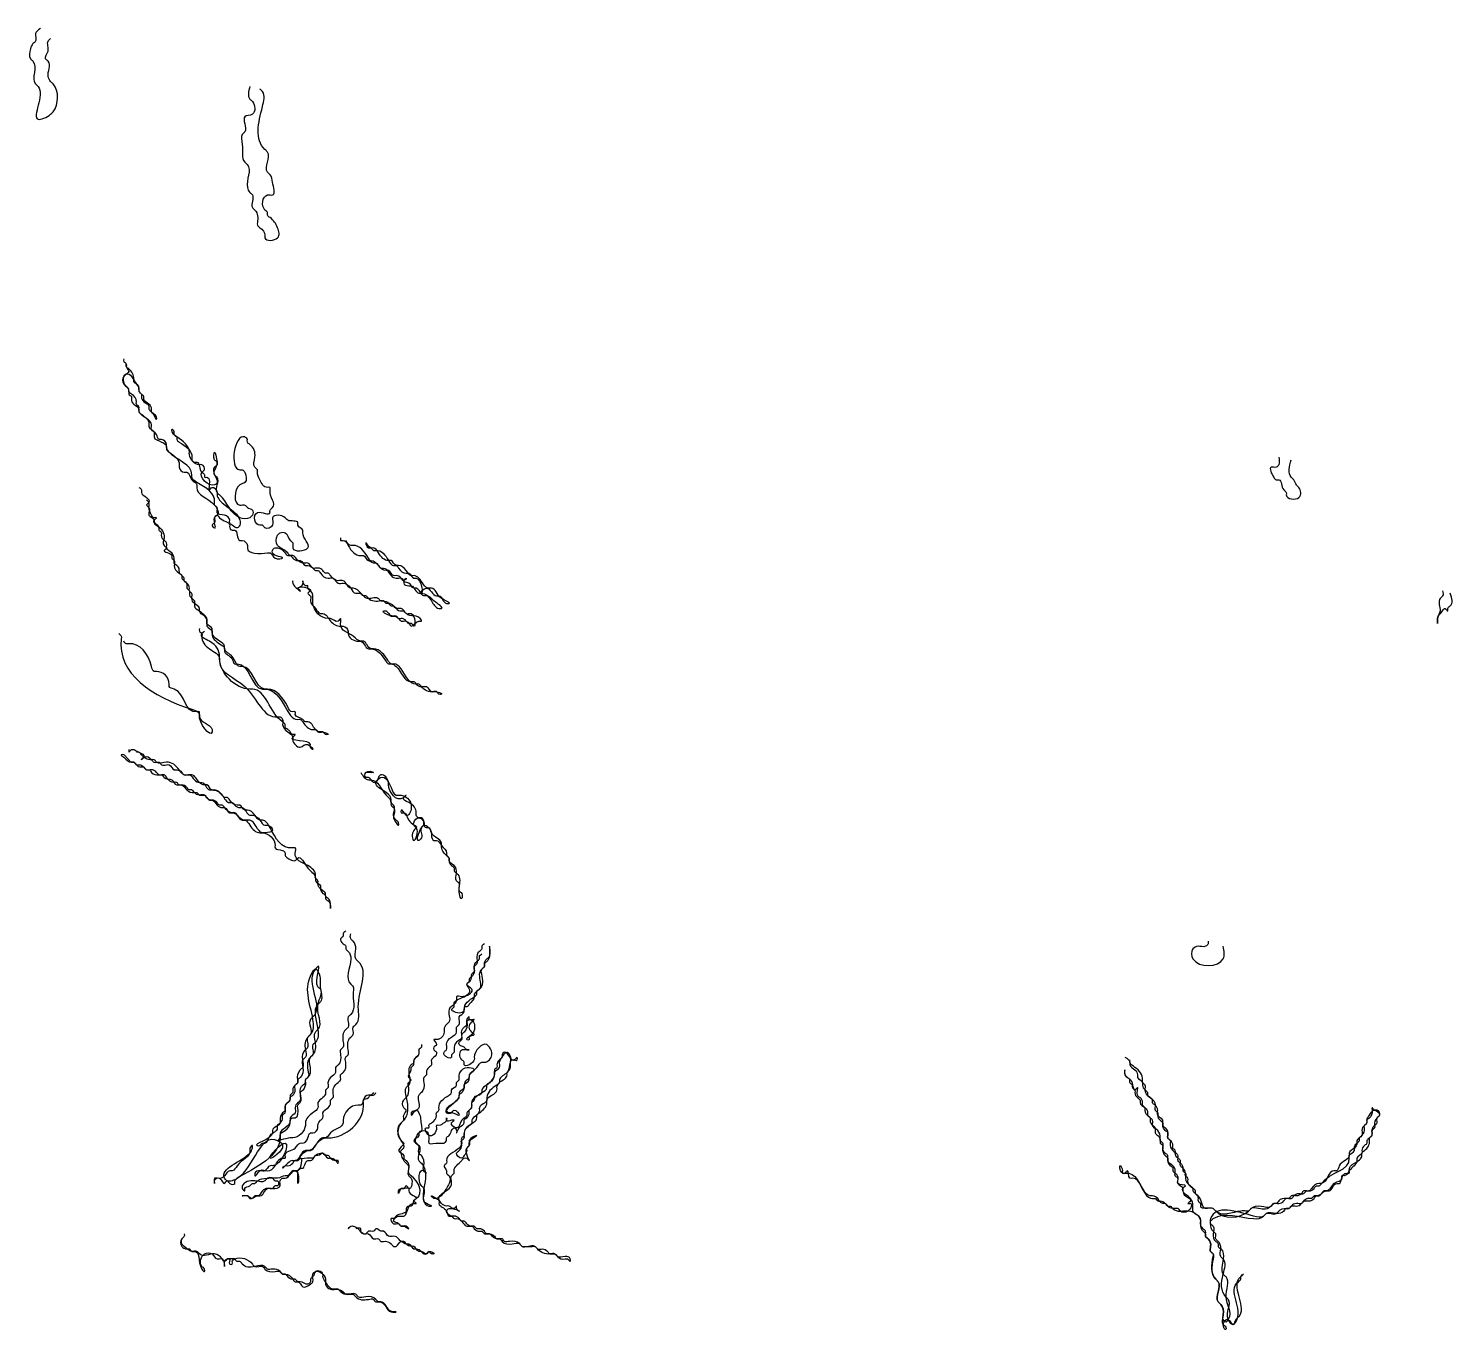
# Model space of a CAD drawing. Header units: metres. Extents: x 0 to 100, y 0 to 141.
# Drawn here: x 61.31 to 75.43, y 88.39 to 101.3 of the extents above; entities that cross this region are included whole.
import ezdxf

# ---------------------------------------------------------------- set-up
doc = ezdxf.new("R2010")
doc.units = ezdxf.units.M

msp = doc.modelspace()

# ---------------------------------------------------------------- linework, layer by layer
for points in [[(61.425, 101.3), (61.375, 101.25), (61.375, 101.175), (61.35, 101.15), (61.325, 101.1), (61.325, 101), (61.35, 100.975), (61.375, 100.75), (61.4, 100.725), (61.4, 100.4), (61.525, 100.45), (61.55, 100.475), (61.55, 100.75), (61.525, 100.775), (61.5, 100.825), (61.5, 100.975), (61.475, 101), (61.5, 101.075), (61.5, 101.175), (61.525, 101.2)], [(63.5, 100.725), (63.5, 100.6), (63.525, 100.575), (63.525, 100.45), (63.45, 100.425), (63.45, 100.275), (63.425, 100.25), (63.425, 100.15), (63.45, 99.975), (63.475, 99.95), (63.475, 99.725), (63.5, 99.675), (63.525, 99.65), (63.525, 99.525), (63.55, 99.5), (63.575, 99.375), (63.575, 99.35), (63.6, 99.325), (63.65, 99.25), (63.65, 99.225), (63.775, 99.225), (63.775, 99.325), (63.7, 99.425), (63.675, 99.45), (63.675, 99.475), (63.65, 99.5), (63.675, 99.65), (63.725, 99.65), (63.725, 99.775), (63.7, 99.85), (63.675, 99.875), (63.675, 100.075), (63.65, 100.1), (63.625, 100.525), (63.625, 100.675), (63.6, 100.7)], [(62.25, 98.025), (62.25, 98), (62.275, 97.975), (62.275, 97.95), (62.3, 97.9), (62.25, 97.85), (62.25, 97.775), (62.275, 97.75), (62.3, 97.7), (62.3, 97.675), (62.325, 97.65), (62.325, 97.625), (62.35, 97.575), (62.4, 97.525), (62.4, 97.5), (62.425, 97.475), (62.5, 97.375), (62.5, 97.35), (62.55, 97.3), (62.55, 97.25), (62.625, 97.2), (62.675, 97.15), (62.675, 97.125), (62.7, 97.1), (62.8, 96.975), (62.8, 96.95), (62.85, 96.9), (62.875, 96.9), (62.925, 96.825), (62.975, 96.775), (62.975, 96.75), (63.15, 96.575), (63.175, 96.475), (63.15, 96.45), (63.15, 96.4), (63.125, 96.375), (63.15, 96.35), (63.15, 96.45), (63.175, 96.475), (63.2, 96.45), (63.3, 96.375), (63.3, 96.35), (63.325, 96.325), (63.35, 96.325), (63.4, 96.225), (63.425, 96.225), (63.475, 96.175), (63.475, 96.15), (63.675, 96.1), (63.7, 96.1), (63.75, 96.05), (63.825, 96.05), (63.725, 96.1), (63.725, 96.125), (63.75, 96.15), (63.775, 96.15), (63.85, 96.1), (63.875, 96.075), (63.9, 96.075), (63.925, 96.05), (63.975, 96.025), (64, 96.025), (64.05, 95.975), (64.075, 95.975), (64.125, 95.95), (64.15, 95.925), (64.175, 95.925), (64.2, 95.9), (64.275, 95.85), (64.325, 95.85), (64.375, 95.8), (64.425, 95.8), (64.5, 95.75), (64.55, 95.7), (64.6, 95.7), (64.625, 95.675), (64.675, 95.65), (64.775, 95.65), (64.8, 95.625), (64.825, 95.625), (64.875, 95.6), (64.9, 95.575), (64.925, 95.575), (64.95, 95.55), (65, 95.525), (65.025, 95.525), (65.05, 95.5), (65.1, 95.5), (65.125, 95.375), (65.1, 95.4), (65.075, 95.4), (65.05, 95.425), (65, 95.45), (64.975, 95.45), (64.95, 95.475), (64.925, 95.475), (64.825, 95.525), (64.85, 95.525), (64.9, 95.475), (64.925, 95.475), (64.975, 95.45), (65, 95.425), (65.05, 95.425), (65.1, 95.375), (65.175, 95.425), (65.2, 95.425), (65.15, 95.475), (65.125, 95.475), (65.05, 95.5), (65, 95.55), (64.95, 95.55), (64.925, 95.575), (64.875, 95.6), (64.85, 95.6), (64.825, 95.625), (64.8, 95.625), (64.675, 95.65), (64.65, 95.675), (64.625, 95.675), (64.6, 95.7), (64.525, 95.75), (64.5, 95.75), (64.425, 95.825), (64.375, 95.825), (64.3, 95.875), (64.275, 95.9), (64.25, 95.9), (64.225, 95.925), (64.175, 95.95), (64.125, 95.95), (64.075, 96), (64.05, 96), (63.975, 96.025), (63.925, 96.075), (63.9, 96.075), (63.875, 96.1), (63.775, 96.175), (63.775, 96.275), (63.8, 96.3), (63.85, 96.3), (63.9, 96.225), (63.925, 96.2), (63.925, 96.15), (64.075, 96.15), (64.025, 96.3), (64.025, 96.325), (63.975, 96.375), (63.975, 96.4), (63.875, 96.425), (63.85, 96.45), (63.725, 96.45), (63.725, 96.375), (63.65, 96.35), (63.625, 96.375), (63.6, 96.375), (63.55, 96.425), (63.575, 96.5), (63.7, 96.5), (63.7, 96.525), (63.725, 96.55), (63.7, 96.725), (63.7, 96.75), (63.675, 96.75), (63.6, 96.825), (63.575, 96.9), (63.575, 96.925), (63.55, 96.95), (63.55, 97.05), (63.5, 97.175), (63.475, 97.2), (63.475, 97.225), (63.45, 97.25), (63.4, 96.925), (63.425, 96.925), (63.45, 96.9), (63.45, 96.8), (63.4, 96.775), (63.4, 96.575), (63.45, 96.575), (63.475, 96.55), (63.525, 96.525), (63.525, 96.475), (63.5, 96.45), (63.4, 96.45), (63.2, 96.675), (63.175, 96.7), (63.175, 96.85), (63.15, 96.875), (63.175, 96.975), (63.175, 97), (63.15, 97.025), (63.15, 97.1), (63.175, 97), (63.175, 96.975), (63.15, 96.95), (63.15, 96.875), (63.175, 96.8), (63.15, 96.775), (63.025, 96.9), (63.05, 96.925), (63.025, 96.975), (63, 96.975), (62.9, 97.075), (62.9, 97.1), (62.775, 97.25), (62.75, 97.275), (62.75, 97.3), (62.725, 97.325), (62.725, 97.3), (62.775, 97.25), (62.775, 97.225), (62.8, 97.2), (62.925, 97.05), (62.925, 97.025), (62.95, 97), (62.975, 97), (63.025, 96.9), (63.05, 96.875), (63.05, 96.85), (63.075, 96.85), (63.1, 96.725), (63.125, 96.75), (63.175, 96.7), (63.175, 96.675), (63.2, 96.625), (63.4, 96.425), (63.4, 96.375), (63.375, 96.35), (63.325, 96.375), (63.3, 96.4), (63.3, 96.425), (63.25, 96.475), (63.175, 96.5), (63.175, 96.55), (63.15, 96.575), (63.15, 96.6), (62.975, 96.8), (62.925, 96.85), (62.925, 96.875), (62.7, 97.1), (62.675, 97.15), (62.675, 97.175), (62.625, 97.225), (62.6, 97.225), (62.575, 97.275), (62.525, 97.325), (62.525, 97.375), (62.45, 97.45), (62.4, 97.525), (62.4, 97.55), (62.375, 97.575), (62.375, 97.6), (62.325, 97.675), (62.3, 97.7), (62.3, 97.725), (62.275, 97.75), (62.25, 97.8), (62.25, 97.85), (62.275, 97.875), (62.375, 97.775), (62.4, 97.725), (62.4, 97.7), (62.425, 97.675), (62.425, 97.65), (62.45, 97.6), (62.5, 97.55), (62.5, 97.525), (62.525, 97.5), (62.575, 97.425), (62.575, 97.45), (62.525, 97.5), (62.525, 97.525), (62.5, 97.575), (62.45, 97.625), (62.45, 97.65), (62.425, 97.675), (62.4, 97.725), (62.4, 97.75), (62.35, 97.8), (62.35, 97.825), (62.3, 97.925), (62.275, 97.95), (62.275, 97.975)], [(73.7, 97.05), (73.7, 96.975), (73.675, 96.95), (73.625, 96.95), (73.65, 96.85), (73.675, 96.825), (73.7, 96.825), (73.75, 96.725), (73.775, 96.7), (73.775, 96.675), (73.9, 96.65), (73.9, 96.75), (73.875, 96.775), (73.85, 96.825), (73.825, 96.85), (73.825, 97.025)], [(62.4, 96.75), (62.425, 96.725), (62.425, 96.7), (62.475, 96.65), (62.5, 96.6), (62.475, 96.575), (62.5, 96.55), (62.5, 96.5), (62.5, 96.475), (62.55, 96.425), (62.55, 96.4), (62.575, 96.375), (62.65, 96.25), (62.65, 96.175), (62.675, 96.15), (62.65, 96.125), (62.725, 96.075), (62.725, 96.05), (62.75, 96.025), (62.75, 95.975), (62.8, 95.9), (62.825, 95.875), (62.825, 95.85), (62.85, 95.825), (62.875, 95.775), (62.875, 95.75), (62.9, 95.725), (62.9, 95.7), (62.925, 95.65), (62.95, 95.625), (62.95, 95.575), (63, 95.525), (63.075, 95.425), (63.075, 95.375), (63.125, 95.325), (63.125, 95.3), (63.2, 95.2), (63.25, 95.15), (63.25, 95.125), (63.325, 95.05), (63.35, 95), (63.375, 95), (63.625, 94.75), (63.65, 94.75), (63.85, 94.575), (63.975, 94.45), (64, 94.45), (64.025, 94.425), (64.125, 94.35), (64.15, 94.35), (64.175, 94.325), (64.225, 94.325), (64.275, 94.3), (64.25, 94.3), (64.225, 94.325), (64.2, 94.325), (64.15, 94.35), (64.075, 94.425), (64.05, 94.425), (64.025, 94.45), (63.95, 94.5), (63.95, 94.525), (63.925, 94.525), (63.875, 94.575), (63.675, 94.75), (63.65, 94.75), (63.425, 94.975), (63.4, 94.975), (63.325, 95.075), (63.25, 95.15), (63.25, 95.175), (63.2, 95.225), (63.125, 95.325), (63.125, 95.35), (63.075, 95.4), (63.075, 95.425), (63.05, 95.475), (63, 95.525), (63, 95.55), (62.95, 95.6), (62.925, 95.65), (62.925, 95.7), (62.9, 95.725), (62.9, 95.75), (62.875, 95.8), (62.85, 95.825), (62.85, 95.85), (62.825, 95.875), (62.8, 95.925), (62.8, 95.95), (62.75, 96), (62.75, 96.025), (62.725, 96.1), (62.675, 96.15), (62.675, 96.2), (62.65, 96.225), (62.625, 96.275), (62.625, 96.3), (62.6, 96.325), (62.6, 96.35), (62.55, 96.425), (62.575, 96.45), (62.55, 96.45), (62.525, 96.475), (62.5, 96.55), (62.5, 96.6), (62.475, 96.625)], [(64.4, 96.25), (64.4, 96.225), (64.425, 96.225), (64.475, 96.175), (64.6, 96.075), (64.625, 96.075), (64.675, 96.025), (64.7, 96.025), (64.775, 95.975), (64.8, 95.95), (64.825, 95.95), (64.9, 95.875), (64.95, 95.85), (65, 95.85), (65.025, 95.825), (65.025, 95.8), (65.075, 95.775), (65.1, 95.775), (65.175, 95.7), (65.2, 95.7), (65.3, 95.625), (65.375, 95.55), (65.4, 95.55), (65.325, 95.625), (65.25, 95.675), (65.225, 95.675), (65.2, 95.7), (65.25, 95.75), (65.35, 95.675), (65.375, 95.675), (65.45, 95.6), (65.475, 95.6), (65.4, 95.65), (65.3, 95.75), (65.275, 95.75), (65.175, 95.85), (65.125, 95.875), (65.1, 95.875), (65.05, 95.925), (64.975, 95.975), (64.95, 95.975), (64.9, 96.025), (64.875, 96.025), (64.775, 96.1), (64.725, 96.15), (64.7, 96.15), (64.65, 96.2), (64.675, 96.15), (64.7, 96.15), (64.725, 96.125), (64.75, 96.125), (64.875, 96.025), (64.925, 95.975), (64.95, 95.975), (64.975, 95.95), (65.05, 95.9), (65.075, 95.9), (65.125, 95.85), (65.15, 95.85), (65.2, 95.7), (65.15, 95.75), (65.125, 95.75), (65.075, 95.8), (65.025, 95.825), (65.05, 95.85), (65.025, 95.825), (65, 95.85), (64.95, 95.875), (64.925, 95.875), (64.875, 95.925), (64.85, 95.925), (64.775, 95.975), (64.75, 96), (64.725, 96), (64.675, 96.05), (64.525, 96.175), (64.5, 96.175), (64.45, 96.225)], [(63.925, 95.825), (63.925, 95.8), (64, 95.725), (63.975, 95.75), (64.1, 95.725), (64.075, 95.7), (64.1, 95.675), (64.1, 95.625), (64.15, 95.55), (64.2, 95.5), (64.225, 95.5), (64.3, 95.425), (64.4, 95.375), (64.425, 95.375), (64.475, 95.325), (64.475, 95.3), (64.575, 95.225), (64.6, 95.225), (64.675, 95.15), (64.7, 95.15), (64.85, 95.025), (64.875, 95), (64.9, 95), (64.95, 94.975), (65.1, 94.825), (65.125, 94.825), (65.15, 94.8), (65.2, 94.775), (65.25, 94.775), (65.3, 94.725), (65.325, 94.725), (65.4, 94.7), (65.375, 94.7), (65.35, 94.725), (65.325, 94.725), (65.2, 94.775), (65.175, 94.8), (65.15, 94.8), (65, 94.95), (64.925, 95), (64.9, 95), (64.875, 95.025), (64.725, 95.15), (64.7, 95.15), (64.625, 95.225), (64.6, 95.225), (64.525, 95.275), (64.4, 95.4), (64.4, 95.45), (64.375, 95.425), (64.3, 95.45), (64.275, 95.45), (64.125, 95.6), (64.125, 95.625), (64.1, 95.725), (64.075, 95.75), (64.075, 95.775), (64.05, 95.775), (64.025, 95.825), (64.025, 95.8), (63.975, 95.75)], [(75.325, 95.725), (75.325, 95.675), (75.3, 95.65), (75.3, 95.525), (75.275, 95.45), (75.275, 95.4), (75.275, 95.45), (75.325, 95.525), (75.35, 95.55), (75.375, 95.525), (75.375, 95.55), (75.4, 95.575), (75.4, 95.7)], [(62.2, 95.3), (62.225, 95.275), (62.225, 95.25), (62.925, 94.55), (63, 94.5), (63, 94.475), (63.125, 94.35), (63.125, 94.325), (63, 94.5), (63, 94.525), (62.975, 94.525), (62.75, 94.75), (62.7, 94.775), (62.7, 94.8), (62.575, 94.925), (62.55, 94.925), (62.525, 94.975), (62.3, 95.2), (62.275, 95.2), (62.25, 95.225)], [(63, 95.35), (63, 95.325), (63.025, 95.3), (63.025, 95.275), (63.1, 95.15), (63.2, 95.05), (63.2, 95.025), (63.45, 94.775), (63.775, 94.475), (63.8, 94.475), (63.825, 94.45), (63.825, 94.4), (63.875, 94.325), (63.925, 94.275), (63.925, 94.25), (64, 94.175), (64.075, 94.2), (64.125, 94.15), (64.1, 94.175), (64.1, 94.2), (63.925, 94.275), (63.95, 94.3), (63.925, 94.3), (63.9, 94.325), (63.875, 94.35), (63.85, 94.375), (63.85, 94.4), (63.825, 94.425), (63.525, 94.75), (63.5, 94.75), (63.2, 95.05), (63.2, 95.075), (63.1, 95.225), (63.025, 95.3), (63.05, 95.325), (63.025, 95.3)], [(62.3, 94.15), (62.3, 94.125), (62.325, 94.15), (62.35, 94.15), (62.4, 94.125), (62.45, 94.075), (62.425, 94.05), (62.45, 94.075), (62.525, 94.05), (62.55, 94.025), (62.6, 94.025), (62.625, 94), (62.675, 94), (62.7, 94), (62.75, 93.95), (62.775, 93.95), (62.825, 93.925), (62.85, 93.9), (62.9, 93.9), (62.95, 93.85), (63, 93.825), (63.025, 93.825), (63.1, 93.75), (63.125, 93.75), (63.225, 93.7), (63.3, 93.625), (63.325, 93.625), (63.35, 93.6), (63.4, 93.575), (63.425, 93.575), (63.5, 93.5), (63.525, 93.5), (63.6, 93.45), (63.65, 93.4), (63.675, 93.4), (63.725, 93.35), (63.65, 93.325), (63.625, 93.325), (63.5, 93.45), (63.45, 93.45), (63.375, 93.5), (63.35, 93.525), (63.325, 93.525), (63.25, 93.575), (63.225, 93.6), (63.2, 93.6), (63.175, 93.625), (63.125, 93.65), (63.1, 93.65), (63.05, 93.7), (63, 93.7), (62.95, 93.725), (62.925, 93.75), (62.9, 93.75), (62.875, 93.775), (62.825, 93.8), (62.8, 93.8), (62.775, 93.825), (62.75, 93.825), (62.675, 93.875), (62.65, 93.9), (62.6, 93.9), (62.575, 93.925), (62.525, 93.95), (62.475, 93.95), (62.45, 93.975), (62.425, 93.975), (62.375, 94), (62.35, 94.025), (62.325, 94.025), (62.3, 94.05), (62.275, 94.075), (62.25, 94.1), (62.225, 94.1), (62.25, 94.075), (62.325, 94.025), (62.35, 94.025), (62.375, 94), (62.4, 94), (62.45, 93.975), (62.475, 93.95), (62.5, 93.95), (62.525, 93.925), (62.6, 93.9), (62.625, 93.9), (62.65, 93.875), (62.725, 93.85), (62.775, 93.8), (62.825, 93.8), (62.875, 93.75), (62.95, 93.725), (62.975, 93.725), (63, 93.7), (63.025, 93.7), (63.075, 93.675), (63.1, 93.65), (63.125, 93.65), (63.175, 93.6), (63.225, 93.575), (63.25, 93.575), (63.3, 93.525), (63.325, 93.525), (63.375, 93.5), (63.425, 93.45), (63.45, 93.45), (63.5, 93.4), (63.6, 93.325), (63.625, 93.325), (63.75, 93.2), (63.75, 93.175), (63.825, 93.15), (63.85, 93.125), (63.85, 93.1), (63.875, 93.075), (63.925, 93.05), (63.95, 93.05), (63.975, 93.075), (64.075, 92.975), (64.15, 92.875), (64.15, 92.85), (64.2, 92.8), (64.2, 92.775), (64.225, 92.725), (64.25, 92.7), (64.25, 92.675), (64.275, 92.65), (64.3, 92.6), (64.3, 92.575), (64.3, 92.625), (64.275, 92.675), (64.25, 92.7), (64.25, 92.725), (64.225, 92.75), (64.175, 92.825), (64.175, 92.85), (64.15, 92.875), (64.15, 92.9), (64.075, 93), (63.95, 93.125), (63.95, 93.175), (63.925, 93.175), (63.7, 93.375), (63.625, 93.45), (63.6, 93.45), (63.55, 93.5), (63.475, 93.55), (63.45, 93.55), (63.4, 93.6), (63.375, 93.6), (63.3, 93.65), (63.275, 93.675), (63.25, 93.675), (63.225, 93.7), (63.15, 93.75), (63.125, 93.75), (63.075, 93.8), (63.05, 93.8), (63, 93.825), (62.925, 93.9), (62.85, 93.9), (62.8, 93.95), (62.675, 94.025), (62.575, 94.025), (62.55, 94.05), (62.525, 94.05), (62.425, 94.1), (62.4, 94.125), (62.375, 94.125)], [(64.6, 93.925), (64.675, 93.85), (64.7, 93.85), (64.85, 93.7), (64.9, 93.625), (64.9, 93.6), (64.925, 93.575), (64.925, 93.475), (64.95, 93.425), (64.975, 93.4), (64.975, 93.425), (64.95, 93.45), (64.925, 93.5), (64.925, 93.6), (64.9, 93.625), (64.9, 93.65), (64.85, 93.725), (64.75, 93.825), (64.8, 93.875), (64.9, 93.775), (64.95, 93.7), (64.975, 93.7), (65.1, 93.575), (65.05, 93.5), (65, 93.55), (65, 93.525), (65.025, 93.525), (65.075, 93.45), (65.15, 93.375), (65.125, 93.35), (65.125, 93.25), (65.15, 93.375), (65.125, 93.4), (65.125, 93.425), (65.175, 93.475), (65.225, 93.4), (65.2, 93.375), (65.2, 93.275), (65.175, 93.25), (65.2, 93.375), (65.225, 93.4), (65.3, 93.325), (65.3, 93.3), (65.325, 93.25), (65.35, 93.25), (65.4, 93.2), (65.45, 93.125), (65.45, 93.1), (65.475, 93.075), (65.475, 93.05), (65.5, 93), (65.525, 92.975), (65.525, 92.95), (65.55, 92.925), (65.575, 92.8), (65.575, 92.75), (65.6, 92.725), (65.6, 92.675), (65.575, 92.775), (65.575, 92.825), (65.55, 92.85), (65.55, 92.925), (65.525, 93), (65.475, 93.05), (65.475, 93.075), (65.45, 93.1), (65.4, 93.2), (65.4, 93.225), (65.3, 93.325), (65.275, 93.375), (65.25, 93.375), (65.225, 93.4), (65.225, 93.425), (65.2, 93.475), (65.175, 93.475), (65.15, 93.5), (65.15, 93.525), (65.075, 93.625), (65.025, 93.675), (65.05, 93.7), (65.025, 93.675), (64.875, 93.8), (64.875, 93.825), (64.8, 93.9), (64.775, 93.875), (64.75, 93.825), (64.725, 93.825), (64.675, 93.875), (64.65, 93.875), (64.65, 93.925), (64.725, 93.925), (64.65, 93.925)], [(64.45, 92.35), (64.425, 92.325), (64.425, 92.3), (64.4, 92.275), (64.425, 92.225), (64.45, 92.2), (64.45, 92.175), (64.475, 92.15), (64.5, 92.075), (64.5, 91.825), (64.525, 91.8), (64.525, 91.75), (64.5, 91.525), (64.475, 91.5), (64.475, 91.4), (64.45, 91.375), (64.425, 91.25), (64.425, 91.2), (64.4, 91.175), (64.4, 91.125), (64.375, 91.025), (64.35, 91), (64.35, 90.95), (64.3, 90.9), (64.275, 90.825), (64.275, 90.8), (64.25, 90.775), (64.25, 90.75), (64.225, 90.7), (64.175, 90.65), (64.175, 90.6), (64.125, 90.55), (64.05, 90.45), (64.05, 90.425), (63.925, 90.3), (63.9, 90.3), (63.775, 90.275), (63.8, 90.3), (63.8, 90.325), (63.85, 90.375), (63.9, 90.45), (63.9, 90.475), (63.925, 90.5), (63.95, 90.5), (63.975, 90.6), (63.975, 90.625), (64, 90.65), (64, 90.75), (64.025, 90.825), (64.05, 90.85), (64.05, 90.875), (64.075, 90.9), (64.1, 91), (64.1, 91.1), (64.125, 91.125), (64.15, 91.25), (64.15, 91.35), (64.175, 91.375), (64.175, 91.625), (64.2, 91.775), (64.175, 91.8), (64.175, 92), (64.15, 91.975), (64.125, 91.5), (64.1, 91.475), (64.1, 91.325), (64.075, 91.3), (64.05, 91.175), (64.05, 91.1), (64.025, 91.075), (64.025, 91), (64, 90.9), (63.975, 90.875), (63.975, 90.85), (63.95, 90.825), (63.925, 90.775), (63.925, 90.75), (63.9, 90.725), (63.9, 90.7), (63.875, 90.65), (63.85, 90.625), (63.85, 90.575), (63.825, 90.55), (63.8, 90.475), (63.8, 90.45), (63.725, 90.375), (63.725, 90.35), (63.575, 90.225), (63.6, 90.225), (63.625, 90.25), (63.65, 90.25), (63.7, 90.325), (63.775, 90.4), (63.775, 90.425), (63.8, 90.45), (63.825, 90.5), (63.825, 90.525), (63.85, 90.55), (63.85, 90.6), (63.875, 90.65), (63.9, 90.675), (63.9, 90.7), (63.925, 90.725), (63.95, 90.775), (63.95, 90.825), (63.975, 90.85), (63.975, 90.875), (64, 90.975), (64.025, 91), (64.025, 91.075), (64.05, 91.175), (64.075, 91.2), (64.075, 91.3), (64.1, 91.325), (64.125, 91.475), (64.125, 91.95), (64.15, 91.975), (64.175, 91.95), (64.2, 91.775), (64.2, 91.65), (64.175, 91.625), (64.175, 91.375), (64.15, 91.25), (64.125, 91.225), (64.125, 91.125), (64.1, 91.1), (64.075, 90.975), (64.075, 90.9), (64.05, 90.875), (64.05, 90.85), (64.025, 90.775), (64, 90.75), (64, 90.675), (63.975, 90.65), (63.95, 90.6), (63.95, 90.55), (63.9, 90.5), (63.9, 90.475), (63.85, 90.4), (63.8, 90.35), (63.8, 90.325), (63.375, 89.9), (63.325, 89.875), (63.275, 89.875), (63.25, 89.9), (63.5, 90.15), (63.525, 90.2), (63.525, 90.225), (63.5, 90.2), (63.5, 90.175), (63.375, 90.025), (63.325, 89.975), (63.3, 89.975), (63.25, 89.925), (63.175, 89.9), (63.15, 89.9), (63.15, 89.85), (63.15, 89.875), (63.2, 89.9), (63.25, 89.85), (63.275, 89.875), (63.3, 89.85), (63.35, 89.85), (63.35, 89.875), (63.375, 89.9), (63.775, 90.275), (63.825, 90.225), (63.7, 90.1), (63.85, 90.25), (63.725, 90.025), (63.7, 90.025), (63.65, 89.975), (63.6, 89.975), (63.55, 89.95), (63.55, 89.925), (63.6, 89.975), (63.675, 89.975), (63.75, 90.025), (63.825, 90.1), (63.85, 90.1), (63.85, 90.125), (63.95, 90.2), (64, 90.25), (64.025, 90.25), (64.075, 90.3), (64.1, 90.35), (64.125, 90.35), (64.175, 90.4), (64.175, 90.425), (64.2, 90.475), (64.225, 90.5), (64.225, 90.55), (64.275, 90.6), (64.3, 90.65), (64.3, 90.675), (64.325, 90.7), (64.325, 90.75), (64.375, 90.85), (64.4, 90.875), (64.4, 90.925), (64.425, 90.95), (64.45, 91.05), (64.45, 91.1), (64.475, 91.125), (64.475, 91.175), (64.5, 91.3), (64.525, 91.325), (64.525, 91.4), (64.55, 91.425), (64.575, 91.6), (64.575, 92.05), (64.55, 92.075), (64.55, 92.175), (64.525, 92.25), (64.5, 92.275), (64.5, 92.325)], [(65.825, 92.225), (65.8, 92.2), (65.8, 92.175), (65.775, 92.15), (65.75, 92.075), (65.75, 92.025), (65.725, 92), (65.725, 91.95), (65.7, 91.9), (65.675, 91.875), (65.675, 91.85), (65.65, 91.825), (65.675, 91.775), (65.6, 91.7), (65.55, 91.7), (65.55, 91.675), (65.525, 91.625), (65.475, 91.575), (65.475, 91.45), (65.45, 91.425), (65.425, 91.375), (65.425, 91.35), (65.35, 91.275), (65.325, 91.275), (65.35, 91.225), (65.325, 91.2), (65.325, 91.175), (65.35, 91.15), (65.325, 91.1), (65.3, 91.075), (65.3, 91.025), (65.275, 91), (65.25, 90.95), (65.25, 90.925), (65.225, 90.9), (65.225, 90.85), (65.2, 90.75), (65.175, 90.725), (65.175, 90.6), (65.15, 90.575), (65.1, 90.55), (65.1, 90.525), (65.15, 90.575), (65.175, 90.55), (65.2, 90.425), (65.2, 90.375), (65.175, 90.35), (65.175, 90.325), (65.125, 90.275), (65.175, 90.225), (65.175, 90.075), (65.2, 90.05), (65.225, 89.8), (65.225, 89.675), (65.275, 89.625), (65.3, 89.625), (65.25, 89.65), (65.225, 89.675), (65.225, 89.8), (65.2, 89.825), (65.225, 89.975), (65.25, 89.95), (65.225, 89.975), (65.225, 90.025), (65.2, 90.125), (65.175, 90.15), (65.175, 90.225), (65.15, 90.25), (65.225, 90.375), (65.275, 90.325), (65.275, 90.25), (65.375, 90.25), (65.425, 90.25), (65.45, 90.275), (65.45, 90.3), (65.475, 90.325), (65.5, 90.375), (65.525, 90.4), (65.55, 90.375), (65.55, 90.35), (65.575, 90.4), (65.625, 90.45), (65.625, 90.475), (65.65, 90.5), (65.675, 90.55), (65.675, 90.575), (65.7, 90.6), (65.7, 90.625), (65.8, 90.75), (65.85, 90.8), (65.85, 90.825), (65.875, 90.85), (65.925, 90.925), (65.925, 90.95), (65.975, 91), (65.975, 91.05), (66, 91.1), (66.05, 91.15), (66.075, 91.125), (66.075, 91.025), (66.05, 90.95), (65.975, 90.875), (65.975, 90.85), (65.95, 90.825), (65.85, 90.7), (65.85, 90.675), (65.775, 90.6), (65.775, 90.575), (65.75, 90.525), (65.7, 90.475), (65.7, 90.45), (65.675, 90.425), (65.625, 90.35), (65.625, 90.325), (65.6, 90.3), (65.6, 90.25), (65.575, 90.2), (65.45, 90.075), (65.45, 90.05), (65.425, 90.025), (65.45, 89.975), (65.45, 89.95), (65.475, 89.925), (65.475, 89.85), (65.45, 89.8), (65.35, 89.7), (65.325, 89.7), (65.3, 89.725), (65.35, 89.7), (65.375, 89.675), (65.375, 89.65), (65.45, 89.575), (65.475, 89.525), (65.5, 89.525), (65.525, 89.5), (65.55, 89.5), (65.6, 89.475), (65.65, 89.425), (65.7, 89.425), (65.725, 89.4), (65.775, 89.375), (65.8, 89.375), (65.825, 89.35), (65.85, 89.35), (65.925, 89.325), (65.95, 89.3), (65.975, 89.3), (66, 89.275), (66.1, 89.25), (66.175, 89.25), (66.2, 89.225), (66.25, 89.225), (66.3, 89.225), (66.325, 89.225), (66.35, 89.2), (66.4, 89.2), (66.45, 89.175), (66.475, 89.15), (66.525, 89.15), (66.55, 89.125), (66.625, 89.1), (66.65, 89.1), (66.675, 89.075), (66.675, 89.1), (66.625, 89.125), (66.55, 89.125), (66.525, 89.15), (66.475, 89.15), (66.35, 89.2), (66.325, 89.225), (66.2, 89.225), (66.175, 89.25), (66.075, 89.275), (66.025, 89.275), (66, 89.3), (65.975, 89.3), (65.9, 89.325), (65.875, 89.35), (65.85, 89.35), (65.825, 89.375), (65.775, 89.4), (65.75, 89.4), (65.725, 89.425), (65.7, 89.425), (65.65, 89.45), (65.625, 89.475), (65.6, 89.475), (65.575, 89.5), (65.525, 89.525), (65.5, 89.525), (65.45, 89.575), (65.475, 89.6), (65.575, 89.575), (65.55, 89.6), (65.55, 89.625), (65.525, 89.6), (65.475, 89.625), (65.45, 89.625), (65.375, 89.7), (65.475, 89.8), (65.5, 89.85), (65.5, 89.925), (65.525, 89.95), (65.525, 89.975), (65.6, 90.075), (65.625, 90.1), (65.65, 90.1), (65.675, 90.075), (65.65, 90.2), (65.675, 90.225), (65.675, 90.25), (65.75, 90.325), (65.675, 90.275), (65.675, 90.225), (65.65, 90.2), (65.65, 90.175), (65.625, 90.125), (65.6, 90.1), (65.55, 90.15), (65.575, 90.175), (65.6, 90.225), (65.6, 90.275), (65.625, 90.3), (65.625, 90.325), (65.675, 90.425), (65.75, 90.5), (65.75, 90.525), (65.775, 90.55), (65.85, 90.65), (65.85, 90.675), (65.95, 90.775), (65.95, 90.8), (65.975, 90.85), (66.05, 90.925), (66.05, 90.95), (66.075, 90.975), (66.1, 91.075), (66.15, 91.075), (66.15, 91.1), (66.125, 91.075), (66.025, 91.15), (66, 91.125), (66, 91.1), (65.975, 91.075), (65.95, 91.025), (65.95, 91), (65.925, 90.975), (65.925, 90.95), (65.85, 90.825), (65.8, 90.775), (65.8, 90.75), (65.775, 90.725), (65.725, 90.7), (65.725, 90.675), (65.7, 90.65), (65.7, 90.625), (65.675, 90.575), (65.65, 90.55), (65.65, 90.525), (65.6, 90.475), (65.55, 90.4), (65.5, 90.45), (65.525, 90.475), (65.5, 90.475), (65.45, 90.475), (65.45, 90.5), (65.45, 90.475), (65.425, 90.45), (65.375, 90.425), (65.35, 90.425), (65.35, 90.4), (65.275, 90.325), (65.25, 90.4), (65.275, 90.4), (65.275, 90.425), (65.3, 90.45), (65.35, 90.525), (65.35, 90.55), (65.375, 90.575), (65.375, 90.6), (65.475, 90.725), (65.5, 90.75), (65.5, 90.775), (65.55, 90.825), (65.55, 90.85), (65.575, 90.875), (65.575, 90.9), (65.675, 91), (65.725, 90.975), (65.675, 90.925), (65.675, 90.9), (65.65, 90.875), (65.625, 90.825), (65.625, 90.8), (65.575, 90.75), (65.575, 90.725), (65.45, 90.55), (65.5, 90.55), (65.525, 90.575), (65.575, 90.525), (65.5, 90.55), (65.475, 90.55), (65.45, 90.575), (65.525, 90.65), (65.55, 90.675), (65.575, 90.7), (65.575, 90.725), (65.6, 90.75), (65.625, 90.8), (65.625, 90.825), (65.675, 90.875), (65.675, 90.9), (65.75, 91), (65.8, 91.05), (65.825, 91.05), (65.9, 91.125), (65.875, 91.2), (65.85, 91.225), (65.725, 91.1), (65.725, 91.075), (65.625, 91.025), (65.625, 91.05), (65.6, 91.075), (65.6, 91.175), (65.65, 91.175), (65.675, 91.175), (65.65, 91.175), (65.625, 91.2), (65.575, 91.225), (65.575, 91.25), (65.6, 91.275), (65.6, 91.325), (65.625, 91.4), (65.65, 91.425), (65.65, 91.45), (65.675, 91.475), (65.7, 91.325), (65.65, 91.275), (65.675, 91.275), (65.675, 91.3), (65.725, 91.325), (65.7, 91.35), (65.7, 91.45), (65.725, 91.475), (65.675, 91.475), (65.675, 91.5), (65.65, 91.475), (65.65, 91.45), (65.625, 91.35), (65.6, 91.325), (65.6, 91.3), (65.55, 91.25), (65.525, 91.175), (65.525, 91.15), (65.5, 91.125), (65.5, 91.1), (65.425, 91.125), (65.425, 91.15), (65.45, 91.175), (65.45, 91.225), (65.5, 91.3), (65.55, 91.35), (65.55, 91.4), (65.575, 91.425), (65.575, 91.475), (65.575, 91.5), (65.625, 91.55), (65.625, 91.575), (65.725, 91.7), (65.75, 91.725), (65.75, 91.75), (65.775, 91.775), (65.8, 91.925), (65.8, 91.975), (65.825, 92), (65.825, 92.025), (65.85, 92.075), (65.875, 92.1), (65.875, 92.2), (65.875, 92.1), (65.85, 92.05), (65.825, 92.025), (65.825, 92), (65.8, 91.975), (65.775, 91.9), (65.775, 91.775), (65.725, 91.725), (65.725, 91.7), (65.675, 91.625), (65.65, 91.6), (65.625, 91.6), (65.625, 91.575), (65.525, 91.55), (65.5, 91.575), (65.525, 91.6), (65.525, 91.625), (65.625, 91.7), (65.7, 91.775), (65.65, 91.825), (65.675, 91.85), (65.7, 91.9), (65.7, 91.925), (65.725, 91.95), (65.725, 92), (65.75, 92.05), (65.775, 92.075), (65.775, 92.1), (65.8, 92.125)], [(73, 92.25), (73, 92.225), (72.975, 92.2), (72.9, 92.2), (72.85, 92.175), (72.85, 92.075), (73.15, 92.075), (73.15, 92.2)], [(65.2, 91.225), (65.2, 91.2), (65.175, 91.175), (65.175, 91.15), (65.15, 91.1), (65.125, 91.075), (65.125, 91.05), (65.1, 91.025), (65.075, 90.975), (65.075, 90.825), (65.05, 90.8), (65.05, 90.7), (65.025, 90.475), (65, 90.45), (65, 90.275), (65.025, 90.25), (64.975, 90.175), (65.025, 90.125), (65.025, 90.1), (65.05, 90.075), (65.075, 90.025), (65.075, 89.925), (65.1, 89.9), (65.075, 89.8), (65.05, 89.825), (65.025, 89.8), (65, 89.8), (64.975, 89.75), (64.975, 89.775), (65, 89.8), (65.025, 89.8), (65.075, 89.8), (65.075, 89.775), (65.15, 89.7), (65.125, 89.675), (65.1, 89.625), (65.075, 89.625), (65.05, 89.6), (65.05, 89.575), (64.95, 89.525), (64.925, 89.5), (64.9, 89.5), (64.925, 89.45), (64.975, 89.45), (65, 89.425), (65.025, 89.425), (65.075, 89.4), (65.05, 89.425), (65, 89.425), (64.975, 89.45), (64.925, 89.475), (64.975, 89.525), (65.025, 89.525), (65.05, 89.55), (65.125, 89.65), (65.15, 89.65), (65.125, 89.675), (65.15, 89.7), (65.1, 89.925), (65.075, 89.95), (65.075, 90.025), (65.05, 90.05), (65, 90.15), (65, 90.175), (65.025, 90.2), (65, 90.275), (65, 90.45), (65.025, 90.475), (65.025, 90.525), (65.05, 90.575), (65.025, 90.6), (65.025, 90.675), (65.05, 90.7), (65.075, 90.8), (65.075, 90.85), (65.1, 90.875), (65.075, 90.9), (65.1, 90.975), (65.1, 91), (65.125, 91.025), (65.125, 91.05), (65.15, 91.1), (65.175, 91.125), (65.175, 91.175)], [(72.175, 91.1), (72.225, 91.05), (72.225, 91.025), (72.275, 90.975), (72.3, 90.925), (72.3, 90.9), (72.35, 90.85), (72.35, 90.825), (72.375, 90.775), (72.4, 90.75), (72.4, 90.725), (72.425, 90.7), (72.475, 90.625), (72.475, 90.575), (72.5, 90.55), (72.5, 90.525), (72.525, 90.475), (72.55, 90.45), (72.55, 90.425), (72.575, 90.4), (72.6, 90.325), (72.6, 90.3), (72.625, 90.275), (72.625, 90.25), (72.65, 90.175), (72.7, 90.125), (72.7, 90.075), (72.725, 90.05), (72.75, 90), (72.75, 89.975), (72.775, 89.95), (72.775, 89.9), (72.825, 89.825), (72.85, 89.8), (72.85, 89.775), (72.875, 89.75), (72.9, 89.7), (72.9, 89.675), (72.925, 89.65), (72.925, 89.625), (73.05, 89.6), (73.075, 89.575), (73.4, 89.575), (73.425, 89.6), (73.525, 89.625), (73.625, 89.625), (73.65, 89.65), (73.7, 89.65), (73.75, 89.675), (73.775, 89.7), (73.825, 89.7), (73.85, 89.725), (73.9, 89.75), (73.95, 89.75), (73.975, 89.775), (74, 89.775), (74.05, 89.8), (74.075, 89.825), (74.1, 89.825), (74.125, 89.85), (74.4, 90.1), (74.4, 90.125), (74.45, 90.175), (74.45, 90.2), (74.475, 90.25), (74.5, 90.275), (74.5, 90.3), (74.525, 90.325), (74.55, 90.4), (74.55, 90.425), (74.575, 90.45), (74.575, 90.475), (74.6, 90.525), (74.65, 90.575), (74.7, 90.525), (74.675, 90.5), (74.65, 90.425), (74.65, 90.4), (74.625, 90.375), (74.625, 90.35), (74.6, 90.3), (74.575, 90.275), (74.575, 90.25), (74.55, 90.225), (74.525, 90.175), (74.525, 90.15), (74.475, 90.1), (74.475, 90.075), (74.4, 89.975), (74.35, 89.925), (74.325, 89.925), (74.325, 89.9), (74.25, 89.85), (74.175, 89.775), (74.15, 89.775), (74.125, 89.75), (74.075, 89.725), (74.05, 89.725), (74.025, 89.7), (74, 89.7), (73.95, 89.675), (73.925, 89.65), (73.875, 89.65), (73.825, 89.625), (73.8, 89.6), (73.775, 89.6), (73.75, 89.575), (73.675, 89.55), (73.575, 89.55), (73.55, 89.525), (73.45, 89.525), (73.025, 89.5), (73.025, 89.45), (73.05, 89.425), (73.05, 89.35), (73.075, 89.275), (73.1, 89.25), (73.1, 89.225), (73.125, 89.2), (73.15, 89.1), (73.15, 88.95), (73.175, 88.925), (73.175, 88.725), (73.2, 88.5), (73.175, 88.475), (73.15, 88.5), (73.15, 88.55), (73.125, 88.65), (73.1, 88.675), (73.1, 88.875), (73.075, 88.9), (73.05, 89.125), (73.05, 89.15), (73.025, 89.175), (73.025, 89.225), (73, 89.3), (72.975, 89.325), (72.975, 89.375), (72.95, 89.4), (72.925, 89.45), (72.925, 89.5), (72.85, 89.575), (72.85, 89.625), (72.825, 89.7), (72.75, 89.775), (72.75, 89.8), (72.775, 89.825), (72.7, 89.85), (72.7, 89.9), (72.675, 89.925), (72.675, 89.975), (72.65, 90.025), (72.6, 90.075), (72.6, 90.125), (72.575, 90.15), (72.55, 90.2), (72.55, 90.25), (72.525, 90.275), (72.525, 90.3), (72.5, 90.375), (72.45, 90.425), (72.45, 90.475), (72.425, 90.5), (72.375, 90.575), (72.375, 90.6), (72.35, 90.625), (72.35, 90.65), (72.325, 90.7), (72.3, 90.725), (72.3, 90.8), (72.275, 90.775), (72.25, 90.825), (72.225, 90.85), (72.225, 90.875), (72.2, 90.9), (72.175, 90.95), (72.175, 90.975), (72.175, 90.925), (72.2, 90.9), (72.25, 90.825), (72.25, 90.8), (72.275, 90.775), (72.275, 90.75), (72.3, 90.7), (72.325, 90.675), (72.325, 90.65), (72.375, 90.6), (72.4, 90.55), (72.4, 90.525), (72.425, 90.5), (72.425, 90.475), (72.45, 90.425), (72.475, 90.4), (72.475, 90.35), (72.5, 90.325), (72.525, 90.275), (72.525, 90.25), (72.55, 90.225), (72.55, 90.2), (72.575, 90.125), (72.6, 90.1), (72.6, 90.075), (72.625, 90.025), (72.65, 90), (72.65, 89.975), (72.675, 89.95), (72.7, 89.9), (72.7, 89.85), (72.75, 89.8), (72.75, 89.775), (72.775, 89.725), (72.825, 89.675), (72.8, 89.65), (72.825, 89.65), (72.8, 89.575), (72.725, 89.575), (72.7, 89.6), (72.675, 89.6), (72.6, 89.625), (72.575, 89.65), (72.55, 89.65), (72.5, 89.7), (72.45, 89.725), (72.425, 89.725), (72.25, 89.9), (72.225, 89.9), (72.2, 89.975), (72.175, 89.95), (72.125, 90), (72.125, 90.025), (72.15, 89.975), (72.15, 89.95), (72.175, 89.95), (72.375, 89.75), (72.45, 89.7), (72.475, 89.7), (72.5, 89.675), (72.525, 89.675), (72.575, 89.65), (72.6, 89.625), (72.625, 89.625), (72.65, 89.6), (72.725, 89.575), (72.825, 89.575), (72.925, 89.475), (72.925, 89.45), (72.95, 89.375), (72.975, 89.35), (72.975, 89.325), (73, 89.3), (73.025, 89.225), (73.025, 89.175), (73.05, 89.15), (73.05, 89.1), (73.075, 88.9), (73.1, 88.875), (73.1, 88.675), (73.125, 88.65), (73.15, 88.55), (73.15, 88.45), (73.175, 88.425), (73.175, 88.4), (73.15, 88.45), (73.2, 88.5), (73.25, 88.45), (73.275, 88.475), (73.3, 88.875), (73.325, 88.9), (73.325, 88.925), (73.35, 88.95), (73.325, 88.925), (73.3, 88.9), (73.3, 88.525), (73.275, 88.5), (73.25, 88.45), (73.2, 88.5), (73.2, 88.7), (73.175, 88.725), (73.15, 88.95), (73.15, 89.1), (73.125, 89.125), (73.125, 89.2), (73.1, 89.275), (73.075, 89.3), (73.075, 89.35), (73.05, 89.375), (73.025, 89.45), (73.025, 89.475), (73.05, 89.5), (73.45, 89.5), (73.55, 89.525), (73.575, 89.55), (73.675, 89.55), (73.7, 89.575), (73.775, 89.6), (73.8, 89.6), (73.825, 89.625), (73.875, 89.625), (73.925, 89.65), (73.95, 89.675), (74, 89.675), (74.05, 89.7), (74.075, 89.725), (74.1, 89.725), (74.125, 89.75), (74.175, 89.775), (74.2, 89.775), (74.275, 89.85), (74.3, 89.85), (74.325, 89.9), (74.375, 89.95), (74.4, 89.95), (74.4, 89.975), (74.45, 90.05), (74.525, 90.125), (74.525, 90.15), (74.55, 90.175), (74.6, 90.275), (74.6, 90.3), (74.625, 90.325), (74.625, 90.35), (74.65, 90.425), (74.675, 90.45), (74.675, 90.5), (74.7, 90.525), (74.675, 90.575), (74.65, 90.575), (74.625, 90.6), (74.625, 90.575), (74.6, 90.5), (74.575, 90.475), (74.575, 90.45), (74.55, 90.425), (74.525, 90.375), (74.525, 90.325), (74.475, 90.275), (74.475, 90.25), (74.45, 90.2), (74.4, 90.15), (74.4, 90.125), (74.3, 90.025), (74.275, 89.975), (74.25, 89.975), (74.125, 89.85), (74.1, 89.85), (74.025, 89.8), (74, 89.775), (73.95, 89.775), (73.925, 89.75), (73.875, 89.725), (73.825, 89.725), (73.8, 89.7), (73.775, 89.7), (73.7, 89.675), (73.675, 89.65), (73.65, 89.65), (73.625, 89.625), (73.5, 89.6), (73.425, 89.6), (73.4, 89.575), (73.375, 89.575), (73.325, 89.575), (73.075, 89.575), (73.05, 89.6), (72.975, 89.6), (72.9, 89.725), (72.875, 89.75), (72.875, 89.775), (72.85, 89.8), (72.8, 89.875), (72.8, 89.9), (72.775, 89.925), (72.775, 89.95), (72.75, 90), (72.725, 90.025), (72.725, 90.075), (72.7, 90.1), (72.675, 90.15), (72.675, 90.175), (72.65, 90.2), (72.65, 90.225), (72.625, 90.275), (72.6, 90.3), (72.6, 90.35), (72.575, 90.375), (72.55, 90.425), (72.55, 90.475), (72.5, 90.525), (72.5, 90.575), (72.475, 90.625), (72.45, 90.65), (72.45, 90.675), (72.425, 90.7), (72.375, 90.775), (72.375, 90.825), (72.35, 90.85), (72.35, 90.875), (72.275, 91), (72.225, 91.05), (72.225, 91.075)], [(64.725, 90.75), (64.7, 90.725), (64.675, 90.725), (64.625, 90.675), (64.6, 90.625), (64.575, 90.625), (64.425, 90.475), (64.425, 90.45), (64.3, 90.35), (64.25, 90.3), (64.225, 90.3), (64.15, 90.225), (64.075, 90.175), (64.05, 90.175), (63.95, 90.075), (63.925, 90.075), (63.875, 90.05), (63.825, 90), (63.85, 90.025), (63.875, 90.025), (63.925, 90.05), (63.95, 90.075), (63.975, 90.075), (64, 90.1), (63.975, 89.975), (63.925, 89.975), (63.875, 89.925), (63.85, 89.925), (63.775, 89.9), (63.675, 89.9), (63.65, 89.875), (63.55, 89.875), (63.425, 89.825), (63.425, 89.8), (63.45, 89.775), (63.45, 89.8), (63.5, 89.825), (63.525, 89.85), (63.55, 89.85), (63.575, 89.875), (63.675, 89.9), (63.725, 89.9), (63.75, 89.875), (63.775, 89.875), (63.775, 89.825), (63.75, 89.825), (63.725, 89.8), (63.675, 89.8), (63.625, 89.775), (63.575, 89.725), (63.55, 89.725), (63.525, 89.7), (63.475, 89.725), (63.425, 89.725), (63.475, 89.725), (63.5, 89.7), (63.575, 89.725), (63.6, 89.725), (63.675, 89.8), (63.725, 89.8), (63.8, 89.825), (63.8, 89.875), (63.825, 89.9), (63.85, 89.9), (63.95, 89.975), (63.975, 89.95), (63.975, 89.85), (63.975, 89.9), (63.975, 89.95), (63.975, 89.975), (64, 90), (64.025, 90), (64.05, 90.05), (64.075, 90.075), (64.1, 90.075), (64.15, 90.125), (64.2, 90.15), (64.225, 90.15), (64.275, 90.1), (64.3, 90.1), (64.35, 90.075), (64.375, 90.05), (64.375, 90.075), (64.35, 90.075), (64.3, 90.1), (64.275, 90.125), (64.25, 90.125), (64.225, 90.15), (64.175, 90.125), (64.15, 90.125), (64.125, 90.1), (64.1, 90.1), (64, 90.1), (64.075, 90.175), (64.1, 90.175), (64.15, 90.225), (64.25, 90.3), (64.275, 90.3), (64.625, 90.65), (64.625, 90.675), (64.675, 90.7), (64.7, 90.725), (64.725, 90.725), (64.75, 90.75)], [(64.5, 89.425), (64.475, 89.4), (64.5, 89.425), (64.525, 89.425), (64.575, 89.4), (64.625, 89.35), (64.675, 89.35), (64.725, 89.3), (64.75, 89.3), (64.775, 89.3), (64.8, 89.275), (64.825, 89.275), (64.9, 89.25), (64.925, 89.225), (64.95, 89.225), (65, 89.275), (65.05, 89.25), (65.075, 89.25), (65.125, 89.2), (65.15, 89.2), (65.2, 89.175), (65.225, 89.15), (65.25, 89.15), (65.275, 89.175), (65.325, 89.15), (65.3, 89.15), (65.275, 89.175), (65.25, 89.15), (65.2, 89.175), (65.175, 89.175), (65.125, 89.225), (65.1, 89.225), (65.05, 89.25), (65.025, 89.275), (65, 89.275), (64.975, 89.3), (64.925, 89.325), (64.875, 89.325), (64.825, 89.375), (64.8, 89.375), (64.75, 89.4), (64.725, 89.375), (64.675, 89.375), (64.65, 89.35), (64.6, 89.375), (64.6, 89.4), (64.55, 89.4)], [(62.85, 89.35), (62.85, 89.325), (62.825, 89.3), (62.825, 89.225), (62.875, 89.2), (62.9, 89.2), (62.925, 89.175), (62.95, 89.175), (63.025, 89), (63.05, 88.975), (63.05, 89), (63.025, 89.025), (63.05, 89.15), (63.125, 89.15), (63.175, 89.1), (63.225, 89.1), (63.25, 89.025), (63.25, 89.075), (63.275, 89.1), (63.3, 89.1), (63.3, 89.05), (63.325, 89.05), (63.325, 89.075), (63.35, 89.1), (63.525, 89.05), (63.55, 89.025), (63.625, 89.025), (63.65, 89), (63.75, 88.975), (63.8, 88.975), (63.825, 88.95), (63.85, 88.95), (63.925, 88.9), (63.95, 88.875), (63.975, 88.875), (64.025, 88.825), (64.1, 88.85), (64.125, 88.875), (64.125, 88.95), (64.15, 88.975), (64.25, 88.9), (64.25, 88.85), (64.3, 88.8), (64.35, 88.8), (64.425, 88.775), (64.45, 88.75), (64.525, 88.75), (64.55, 88.725), (64.675, 88.7), (64.725, 88.7), (64.75, 88.675), (64.775, 88.675), (64.85, 88.625), (64.9, 88.575), (64.95, 88.575), (64.925, 88.575), (64.875, 88.6), (64.8, 88.675), (64.775, 88.675), (64.75, 88.7), (64.65, 88.725), (64.575, 88.725), (64.55, 88.75), (64.45, 88.75), (64.4, 88.775), (64.375, 88.8), (64.325, 88.8), (64.25, 88.875), (64.225, 88.925), (64.225, 88.95), (64.2, 88.975), (64.15, 88.975), (64.125, 88.925), (64.1, 88.9), (64.1, 88.875), (64.075, 88.85), (64, 88.875), (63.975, 88.875), (63.95, 88.9), (63.925, 88.9), (63.875, 88.925), (63.85, 88.95), (63.825, 88.95), (63.8, 88.975), (63.725, 89), (63.675, 89), (63.65, 89.025), (63.55, 89.025), (63.425, 89.05), (63.4, 89.075), (63.375, 89.075), (63.35, 89.1), (63.3, 89.1), (63.275, 89.1), (63.25, 89.075), (63.225, 89.1), (63.15, 89.15), (63, 89.15), (62.975, 89.175), (62.925, 89.175), (62.85, 89.225), (62.825, 89.25), (62.825, 89.3)]]:
    msp.add_spline(points, degree=3)

doc.saveas('drawing.dxf')
